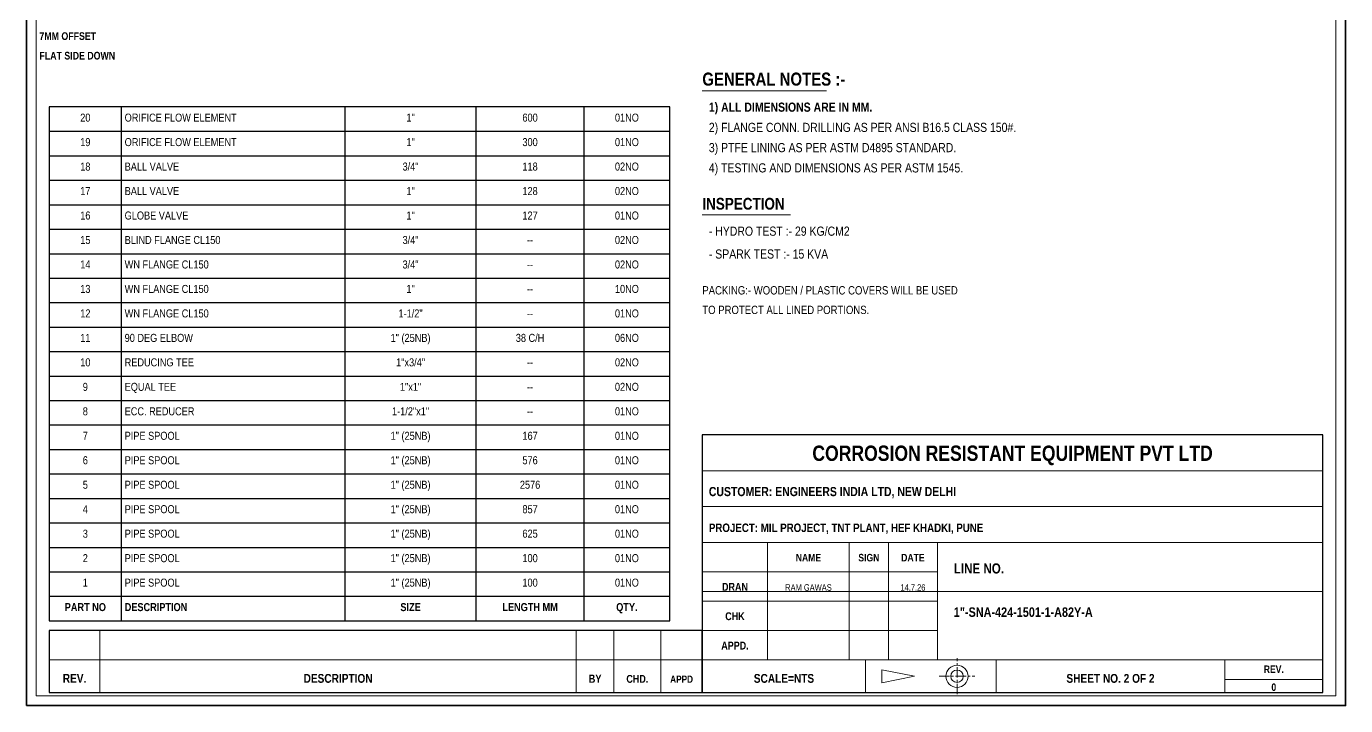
# Model space of a CAD drawing. Header units: millimetres. Extents: x 8 to 412, y 8 to 586.
# Drawn here: x 8 to 412, y 8 to 216.2 of the extents above; entities that cross this region are included whole.
import ezdxf
from ezdxf.enums import TextEntityAlignment as Align

# ---------------------------------------------------------------- set-up
doc = ezdxf.new("R2010")
doc.units = ezdxf.units.MM
doc.linetypes.add('CENTER', pattern=[5.08, 3.175, -0.635, 0.635, -0.635])
for name, color, linetype, lineweight in [('BORDER', 7, 'Continuous', 35), ('CENTER', 2, 'CENTER', 20), ('COMPANY', 4, 'Continuous', 20), ('HIGHLIGHT', 3, 'Continuous', 20), ('LABEL', 7, 'Continuous', 20), ('NOTES', 7, 'Continuous', 18), ('SYMBOL', 2, 'Continuous', 20), ('TABLE', 7, 'Continuous', 25), ('TITLE', 7, 'Continuous', 20)]:
    doc.layers.add(name, color=color, linetype=linetype, lineweight=lineweight)
doc.styles.add('CRE_ARIAL_NARROW', font='Arial Narrow.ttf')
doc.styles.add('CRE_ARIAL_NARROW_BOLD', font='Arial Narrow Bold.ttf')

msp = doc.modelspace()

# ---------------------------------------------------------------- linework, layer by layer
at = {"layer": 'BORDER', "lineweight": 20}
for p, q in [((215, 80), (405, 80)), ((215, 69), (405, 69)), ((215, 58), (405, 58)), ((235, 22), (235, 58)), ((260, 22), (260, 58)), ((272, 22), (272, 58)), ((287, 22), (287, 58)), ((215, 49), (287, 49)), ((215, 43), (405, 43)), ((215, 40), (287, 40)), ((30.5, 12), (30.5, 31)), ((176.4, 12), (176.4, 31)), ((187.9, 12), (187.9, 31)), ((202.3, 12), (202.3, 31)), ((215, 31), (287, 31)), ((15, 22), (215, 22)), ((215, 22), (405, 22)), ((265, 12), (265, 22)), ((305, 12), (305, 22)), ((375, 12), (375, 22)), ((375, 16), (405, 16))]:
    msp.add_line(p, q, dxfattribs=at)
at = {"layer": 'BORDER', "lineweight": 35}
msp.add_lwpolyline([(8, 8), (412, 8), (412, 586), (8, 586)], close=True, dxfattribs=at)
at = {"layer": 'BORDER', "lineweight": 20}
msp.add_lwpolyline([(11, 11), (409, 11), (409, 583), (11, 583)], close=True, dxfattribs=at)
at = {"layer": 'BORDER', "lineweight": 30}
msp.add_lwpolyline([(215, 12), (405, 12), (405, 91), (215, 91)], close=True, dxfattribs=at)
at = {"layer": 'BORDER', "lineweight": 25}
msp.add_lwpolyline([(15, 12), (215, 12), (215, 31), (15, 31)], close=True, dxfattribs=at)
at = {"layer": 'CENTER', "lineweight": 20}
for p, q in [((293, 11.5), (293, 22.5)), ((287.5, 17), (298.5, 17))]:
    msp.add_line(p, q, dxfattribs=at)
at = {"layer": 'SYMBOL', "lineweight": 20}
for p, q in [((270, 19), (280, 17)), ((270, 15), (270, 19)), ((270, 15), (280, 17))]:
    msp.add_line(p, q, dxfattribs=at)
for radius in [3.4, 1.9]:
    msp.add_circle((293, 17), radius, dxfattribs=at)
at = {"layer": 'TABLE', "lineweight": 25}
for p, q in [((37.1, 34), (37.1, 191.5)), ((105.6, 34), (105.6, 191.5)), ((145.7, 34), (145.7, 191.5)), ((178.8, 34), (178.8, 191.5)), ((15, 184), (205, 184)), ((15, 176.5), (205, 176.5)), ((15, 169), (205, 169)), ((15, 161.5), (205, 161.5)), ((15, 154), (205, 154)), ((15, 146.5), (205, 146.5)), ((15, 139), (205, 139)), ((15, 131.5), (205, 131.5)), ((15, 124), (205, 124)), ((15, 116.5), (205, 116.5)), ((15, 109), (205, 109)), ((15, 101.5), (205, 101.5)), ((15, 94), (205, 94)), ((15, 86.5), (205, 86.5)), ((15, 79), (205, 79)), ((15, 71.5), (205, 71.5)), ((15, 64), (205, 64)), ((15, 56.5), (205, 56.5)), ((15, 49), (205, 49)), ((15, 41.5), (205, 41.5))]:
    msp.add_line(p, q, dxfattribs=at)
msp.add_lwpolyline([(15, 34), (205, 34), (205, 191.5), (15, 191.5)], close=True, dxfattribs=at)
at = {"layer": 'TITLE', "lineweight": 20}
msp.add_line((215, 196.4), (253, 196.4), dxfattribs=at)
at = {"layer": 'TITLE', "lineweight": 18}
msp.add_line((215, 158.4), (242, 158.4), dxfattribs=at)

# ---------------------------------------------------------------- texts
at = {"layer": 'COMPANY', "style": 'CRE_ARIAL_NARROW_BOLD'}
msp.add_text('CORROSION RESISTANT EQUIPMENT PVT LTD', height=4.7, dxfattribs=at).set_placement((310, 83), align=Align.CENTER)
at = {"layer": 'HIGHLIGHT', "style": 'CRE_ARIAL_NARROW_BOLD'}
for s, height, p in [('LINE NO.', 3.1, (292, 48.5)), ('1"-SNA-424-1501-1-A82Y-A', 2.9, (292, 35.2))]:
    msp.add_text(s, height=height, dxfattribs=at).set_placement(p)
at = {"layer": 'LABEL', "style": 'CRE_ARIAL_NARROW_BOLD'}
for s, p in [('7MM OFFSET', (12, 212)), ('FLAT SIDE DOWN', (12, 206))]:
    msp.add_text(s, height=2.35, dxfattribs=at).set_placement(p)
at = {"layer": 'NOTES'}
for s, height, style, p in [('1) ALL DIMENSIONS ARE IN MM.', 2.8, 'CRE_ARIAL_NARROW_BOLD', (217, 190)), ('2) FLANGE CONN. DRILLING AS PER ANSI B16.5 CLASS 150#.', 2.8, 'CRE_ARIAL_NARROW', (217, 183.8)), ('3) PTFE LINING AS PER ASTM D4895 STANDARD.', 2.8, 'CRE_ARIAL_NARROW', (217, 177.6)), ('4) TESTING AND DIMENSIONS AS PER ASTM 1545.', 2.8, 'CRE_ARIAL_NARROW', (217, 171.4)), ('- HYDRO TEST :- 29 KG/CM2', 2.8, 'CRE_ARIAL_NARROW', (217, 152)), ('- SPARK TEST :- 15 KVA', 2.8, 'CRE_ARIAL_NARROW', (217, 145)), ('PACKING:- WOODEN / PLASTIC COVERS WILL BE USED', 2.55, 'CRE_ARIAL_NARROW', (215, 134)), ('TO PROTECT ALL LINED PORTIONS.', 2.55, 'CRE_ARIAL_NARROW', (215, 128))]:
    msp.add_text(s, height=height, dxfattribs=dict(at, style=style)).set_placement(p)
at = {"layer": 'TABLE'}
for s, style, p in [('20', 'CRE_ARIAL_NARROW', (26.05, 186.97)), ('1"', 'CRE_ARIAL_NARROW', (125.65, 186.97)), ('600', 'CRE_ARIAL_NARROW', (162.25, 186.97)), ('01NO', 'CRE_ARIAL_NARROW', (191.9, 186.97)), ('19', 'CRE_ARIAL_NARROW', (26.05, 179.47)), ('1"', 'CRE_ARIAL_NARROW', (125.65, 179.47)), ('300', 'CRE_ARIAL_NARROW', (162.25, 179.47)), ('01NO', 'CRE_ARIAL_NARROW', (191.9, 179.47)), ('18', 'CRE_ARIAL_NARROW', (26.05, 171.97)), ('3/4"', 'CRE_ARIAL_NARROW', (125.65, 171.97)), ('118', 'CRE_ARIAL_NARROW', (162.25, 171.97)), ('02NO', 'CRE_ARIAL_NARROW', (191.9, 171.97)), ('17', 'CRE_ARIAL_NARROW', (26.05, 164.47)), ('1"', 'CRE_ARIAL_NARROW', (125.65, 164.47)), ('128', 'CRE_ARIAL_NARROW', (162.25, 164.47)), ('02NO', 'CRE_ARIAL_NARROW', (191.9, 164.47)), ('16', 'CRE_ARIAL_NARROW', (26.05, 156.97)), ('1"', 'CRE_ARIAL_NARROW', (125.65, 156.97)), ('127', 'CRE_ARIAL_NARROW', (162.25, 156.97)), ('01NO', 'CRE_ARIAL_NARROW', (191.9, 156.97)), ('15', 'CRE_ARIAL_NARROW', (26.05, 149.47)), ('3/4"', 'CRE_ARIAL_NARROW', (125.65, 149.47)), ('--', 'CRE_ARIAL_NARROW', (162.25, 149.47)), ('02NO', 'CRE_ARIAL_NARROW', (191.9, 149.47)), ('14', 'CRE_ARIAL_NARROW', (26.05, 141.97)), ('3/4"', 'CRE_ARIAL_NARROW', (125.65, 141.97)), ('--', 'CRE_ARIAL_NARROW', (162.25, 141.97)), ('02NO', 'CRE_ARIAL_NARROW', (191.9, 141.97)), ('13', 'CRE_ARIAL_NARROW', (26.05, 134.47)), ('1"', 'CRE_ARIAL_NARROW', (125.65, 134.47)), ('--', 'CRE_ARIAL_NARROW', (162.25, 134.47)), ('10NO', 'CRE_ARIAL_NARROW', (191.9, 134.47)), ('12', 'CRE_ARIAL_NARROW', (26.05, 126.97)), ('1-1/2"', 'CRE_ARIAL_NARROW', (125.65, 126.97)), ('01NO', 'CRE_ARIAL_NARROW', (191.9, 126.97)), ('--', 'CRE_ARIAL_NARROW', (162.25, 126.97)), ('11', 'CRE_ARIAL_NARROW', (26.05, 119.47)), ('1" (25NB)', 'CRE_ARIAL_NARROW', (125.65, 119.47)), ('38 C/H', 'CRE_ARIAL_NARROW', (162.25, 119.47)), ('06NO', 'CRE_ARIAL_NARROW', (191.9, 119.47)), ('10', 'CRE_ARIAL_NARROW', (26.05, 111.97)), ('1"x3/4"', 'CRE_ARIAL_NARROW', (125.65, 111.97)), ('02NO', 'CRE_ARIAL_NARROW', (191.9, 111.97)), ('--', 'CRE_ARIAL_NARROW', (162.25, 111.97)), ('9', 'CRE_ARIAL_NARROW', (26.05, 104.47)), ('1"x1"', 'CRE_ARIAL_NARROW', (125.65, 104.47)), ('--', 'CRE_ARIAL_NARROW', (162.25, 104.47)), ('02NO', 'CRE_ARIAL_NARROW', (191.9, 104.47)), ('8', 'CRE_ARIAL_NARROW', (26.05, 96.97)), ('1-1/2"x1"', 'CRE_ARIAL_NARROW', (125.65, 96.97)), ('--', 'CRE_ARIAL_NARROW', (162.25, 96.97)), ('01NO', 'CRE_ARIAL_NARROW', (191.9, 96.97)), ('7', 'CRE_ARIAL_NARROW', (26.05, 89.47)), ('1" (25NB)', 'CRE_ARIAL_NARROW', (125.65, 89.47)), ('167', 'CRE_ARIAL_NARROW', (162.25, 89.47)), ('01NO', 'CRE_ARIAL_NARROW', (191.9, 89.47)), ('6', 'CRE_ARIAL_NARROW', (26.05, 81.97)), ('1" (25NB)', 'CRE_ARIAL_NARROW', (125.65, 81.97)), ('576', 'CRE_ARIAL_NARROW', (162.25, 81.97)), ('01NO', 'CRE_ARIAL_NARROW', (191.9, 81.97)), ('5', 'CRE_ARIAL_NARROW', (26.05, 74.47)), ('1" (25NB)', 'CRE_ARIAL_NARROW', (125.65, 74.47)), ('2576', 'CRE_ARIAL_NARROW', (162.25, 74.47)), ('01NO', 'CRE_ARIAL_NARROW', (191.9, 74.47)), ('4', 'CRE_ARIAL_NARROW', (26.05, 66.97)), ('1" (25NB)', 'CRE_ARIAL_NARROW', (125.65, 66.97)), ('857', 'CRE_ARIAL_NARROW', (162.25, 66.97)), ('01NO', 'CRE_ARIAL_NARROW', (191.9, 66.97)), ('3', 'CRE_ARIAL_NARROW', (26.05, 59.47)), ('1" (25NB)', 'CRE_ARIAL_NARROW', (125.65, 59.47)), ('625', 'CRE_ARIAL_NARROW', (162.25, 59.47)), ('01NO', 'CRE_ARIAL_NARROW', (191.9, 59.47)), ('2', 'CRE_ARIAL_NARROW', (26.05, 51.97)), ('1" (25NB)', 'CRE_ARIAL_NARROW', (125.65, 51.97)), ('100', 'CRE_ARIAL_NARROW', (162.25, 51.97)), ('01NO', 'CRE_ARIAL_NARROW', (191.9, 51.97)), ('1', 'CRE_ARIAL_NARROW', (26.05, 44.47)), ('1" (25NB)', 'CRE_ARIAL_NARROW', (125.65, 44.47)), ('100', 'CRE_ARIAL_NARROW', (162.25, 44.47)), ('01NO', 'CRE_ARIAL_NARROW', (191.9, 44.47)), ('PART NO', 'CRE_ARIAL_NARROW_BOLD', (26.05, 36.97)), ('SIZE', 'CRE_ARIAL_NARROW_BOLD', (125.65, 36.97)), ('LENGTH MM', 'CRE_ARIAL_NARROW_BOLD', (162.25, 36.97)), ('QTY.', 'CRE_ARIAL_NARROW_BOLD', (191.9, 36.97))]:
    msp.add_text(s, height=2.45, dxfattribs=dict(at, style=style)).set_placement(p, align=Align.CENTER)
for s, style, p in [('ORIFICE FLOW ELEMENT', 'CRE_ARIAL_NARROW', (38.1, 186.97)), ('ORIFICE FLOW ELEMENT', 'CRE_ARIAL_NARROW', (38.1, 179.47)), ('BALL VALVE', 'CRE_ARIAL_NARROW', (38.1, 171.97)), ('BALL VALVE', 'CRE_ARIAL_NARROW', (38.1, 164.47)), ('GLOBE VALVE', 'CRE_ARIAL_NARROW', (38.1, 156.97)), ('BLIND FLANGE CL150', 'CRE_ARIAL_NARROW', (38.1, 149.47)), ('WN FLANGE CL150', 'CRE_ARIAL_NARROW', (38.1, 141.97)), ('WN FLANGE CL150', 'CRE_ARIAL_NARROW', (38.1, 134.47)), ('WN FLANGE CL150', 'CRE_ARIAL_NARROW', (38.1, 126.97)), ('90 DEG ELBOW', 'CRE_ARIAL_NARROW', (38.1, 119.47)), ('REDUCING TEE', 'CRE_ARIAL_NARROW', (38.1, 111.97)), ('EQUAL TEE', 'CRE_ARIAL_NARROW', (38.1, 104.47)), ('ECC. REDUCER', 'CRE_ARIAL_NARROW', (38.1, 96.97)), ('PIPE SPOOL', 'CRE_ARIAL_NARROW', (38.1, 89.47)), ('PIPE SPOOL', 'CRE_ARIAL_NARROW', (38.1, 81.97)), ('PIPE SPOOL', 'CRE_ARIAL_NARROW', (38.1, 74.47)), ('PIPE SPOOL', 'CRE_ARIAL_NARROW', (38.1, 66.97)), ('PIPE SPOOL', 'CRE_ARIAL_NARROW', (38.1, 59.47)), ('PIPE SPOOL', 'CRE_ARIAL_NARROW', (38.1, 51.97)), ('PIPE SPOOL', 'CRE_ARIAL_NARROW', (38.1, 44.47)), ('DESCRIPTION', 'CRE_ARIAL_NARROW_BOLD', (38.1, 36.97))]:
    msp.add_text(s, height=2.45, dxfattribs=dict(at, style=style)).set_placement(p)
at = {"layer": 'TITLE', "style": 'CRE_ARIAL_NARROW_BOLD'}
for s, height, p in [('GENERAL NOTES :-', 4, (215, 198)), ('INSPECTION', 3.6, (215, 160)), ('CUSTOMER: ENGINEERS INDIA LTD, NEW DELHI', 2.8, (217, 72.2)), ('PROJECT: MIL PROJECT, TNT PLANT, HEF KHADKI, PUNE', 2.6, (217, 61.2))]:
    msp.add_text(s, height=height, dxfattribs=at).set_placement(p)
at = {"layer": 'TITLE'}
for s, height, style, p in [('NAME', 2.3, 'CRE_ARIAL_NARROW_BOLD', (247.5, 52.2)), ('SIGN', 2.3, 'CRE_ARIAL_NARROW_BOLD', (266, 52.2)), ('DATE', 2.3, 'CRE_ARIAL_NARROW_BOLD', (279.5, 52.2)), ('DRAN', 2.4, 'CRE_ARIAL_NARROW_BOLD', (225, 43.2)), ('RAM GAWAS', 2, 'CRE_ARIAL_NARROW', (247.5, 43.2)), ('14.7.26', 2, 'CRE_ARIAL_NARROW', (279.5, 43.2)), ('CHK', 2.4, 'CRE_ARIAL_NARROW_BOLD', (225, 34.2)), ('APPD.', 2.4, 'CRE_ARIAL_NARROW_BOLD', (225, 25.2)), ('REV.', 2.3, 'CRE_ARIAL_NARROW_BOLD', (390, 18)), ('REV.', 2.7, 'CRE_ARIAL_NARROW_BOLD', (22.75, 15)), ('DESCRIPTION', 2.7, 'CRE_ARIAL_NARROW_BOLD', (103.45, 15)), ('BY', 2.5, 'CRE_ARIAL_NARROW_BOLD', (182.15, 15)), ('CHD.', 2.4, 'CRE_ARIAL_NARROW_BOLD', (195.1, 15)), ('APPD', 2.2, 'CRE_ARIAL_NARROW_BOLD', (208.65, 15)), ('SCALE=NTS', 2.7, 'CRE_ARIAL_NARROW_BOLD', (240, 15)), ('SHEET NO. 2 OF 2', 2.7, 'CRE_ARIAL_NARROW_BOLD', (340, 15)), ('0', 2.3, 'CRE_ARIAL_NARROW_BOLD', (390, 12.5))]:
    msp.add_text(s, height=height, dxfattribs=dict(at, style=style)).set_placement(p, align=Align.CENTER)

doc.saveas('drawing.dxf')
